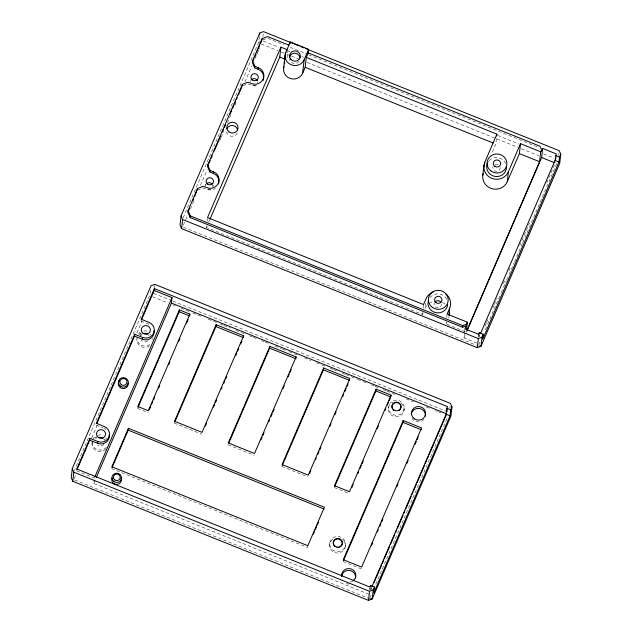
<?xml version="1.0" encoding="UTF-8"?>
<svg xmlns="http://www.w3.org/2000/svg" width="632" height="632" viewBox="0 0 632 632"><rect width="100%" height="100%" fill="white"/><g stroke="black" fill="none" stroke-linecap="round" stroke-linejoin="round"><path stroke-width="0.47" stroke-dasharray="3.16 2.37" d="M92.051 442.874L92.209 441.484M95.89 439.185L96.104 437.257M369.025 594.278L93.765 483.425L94.168 479.822M104.888 440.378L105.102 438.45M140.588 336.066L140.912 333.175M150.495 290.301L149.982 294.852L74.363 470.508M154.295 287.947L154.706 284.313M205.795 184.086L205.613 185.729A3.689 3.531 6.4 0 1 206.34 184.038M423.148 312.769L422.421 314.46L206.419 227.473L206.625 225.671M207.13 221.168L207.43 218.459M213.11 185.058L212.921 186.693A3.689 3.531 6.4 0 0 212.668 184.884M183.154 217.803L258.764 42.147L259.381 36.688M262.873 37.059L263.283 33.417M287.031 58.12L287.837 50.908M307.824 545.7L307.618 547.541L111.643 468.628M329.627 544.421L329.786 543.03M345.38 546.514L345.538 545.116A7.94 7.6 6.4 0 0 334.605 537.026A7.94 7.6 6.4 0 0 332.851 550.077A7.94 7.6 6.4 0 0 345.538 545.116M388.325 408.082L388.475 406.692A7.94 7.6 6.4 0 0 398.089 415.169A7.94 7.6 6.4 0 0 403.034 403.69A7.94 7.6 6.4 0 0 390.039 403.066M369.53 589.743L369.736 587.926M370.06 589.64L370.257 587.942M404.069 410.176L404.227 408.778M422.421 314.46L422.626 312.658M423.132 308.147L423.535 304.545M425.573 303.147L424.965 308.558A12.766 12.213 6.4 0 1 426.624 305.801M465.334 331.737L446.026 323.963L446.232 322.162M446.737 317.659L447.14 314.049M449.913 407.948L450.118 406.123M476.694 343.042L463.967 337.915L464.575 332.456M464.678 331.547L464.986 328.822M496.381 138.661L495.772 144.072L491.601 153.742M478.313 337.038L478.622 334.312M478.866 336.785L479.048 335.142M558.696 155.235L558.901 153.418M74.165 478.724L75.729 475.106M91.711 437.976L97.162 425.304M136.923 332.945L141.987 321.175M183.343 225.111L185.295 220.584M185.682 219.675L187.633 215.149M190.358 208.813L193.866 200.66M200.494 185.271L207.114 169.874M219.588 140.904L220.758 138.187M221.153 137.278L223.878 130.942M227.386 122.79L230.893 114.645M234.788 105.591L235.965 102.874M244.924 82.049L251.939 65.752M255.059 58.507L256.229 55.79M256.616 54.881L257.785 52.164M258.18 51.263L260.123 46.736M93.765 483.425L96.104 477.989M206.419 227.473L207.201 225.663M208.765 222.037L209.54 220.228M446.026 323.963L446.753 322.281M463.967 337.915L465.918 333.388M466.305 332.479L467.088 330.662M479.159 336.698L479.941 334.889M370.652 589.53L371.426 587.721M370.976 589.743L371.758 587.926M485.021 326.183L486.19 323.466M486.577 322.557L488.528 318.03M492.818 308.053L493.995 305.335M494.382 304.427L497.115 298.083M503.356 283.578L504.526 280.861M508.823 270.883L509.992 268.166M519.749 245.5L529.505 222.843M546.672 182.956L554.872 163.917M369.886 597.809L371.45 594.191M375.74 584.229L447.843 416.725M478.677 345.104L480.233 341.478M485.297 329.707L487.248 325.18M487.635 324.279L500.892 293.493M501.279 292.584L506.351 280.813M506.738 279.913L508.689 275.386M509.076 274.478L514.14 262.707M514.535 261.798L522.324 243.691M522.719 242.783L557.013 163.103L555.188 162.369M262.683 40.037L267.439 38.181L283.887 44.809M259.507 41.854L261.727 40.985M243.012 85.699L247.768 83.835L253.472 85.818A9.085 8.69 6.4 0 0 258.125 85.265M197.413 190.09L202.967 187.925L208.663 189.908A9.085 8.69 6.4 0 0 215.37 188.225M290.286 47.384L307.65 54.376M308.566 54.747L538.891 147.493M263.378 41.064L278.941 47.337M287.189 50.655L289.93 51.761M301.835 56.548L303.668 57.291M497.763 135.453L518.817 143.93M543.536 153.884L553.608 157.945M261.293 44.019L277.78 50.655M281.438 52.132L286.019 53.973M286.928 54.344L290.594 55.814M291.51 56.185L299.75 59.503M307.073 62.45L517.648 147.256M521.313 148.725L538.709 155.733M183.478 227.291L476.449 345.27M153.679 293.406L171.991 300.777M172.907 301.148L449.399 412.491M152.51 296.724L168.08 302.997M172.655 304.837L175.404 305.943M180.894 308.155L189.134 311.473M192.8 312.951L202.864 317.003M208.363 319.215L216.602 322.533M220.26 324.011L223.009 325.117M223.925 325.488L230.332 328.063M235.831 330.275L240.405 332.124M241.321 332.487L244.071 333.593M249.561 335.813L252.31 336.919M253.219 337.283L257.801 339.131M261.458 340.601L264.208 341.707M265.124 342.078L269.706 343.919M275.197 346.131L281.603 348.714M282.52 349.085L285.269 350.191M288.927 351.661L293.509 353.509M294.425 353.873L298.999 355.721M304.49 357.933L310.905 360.509M316.395 362.721L320.969 364.569M321.885 364.933L326.468 366.781M330.125 368.251L332.874 369.357M333.791 369.728L338.365 371.577M342.031 373.046L344.78 374.152M345.696 374.523L350.27 376.364M351.187 376.735L356.677 378.947M357.594 379.318L362.175 381.159M363.084 381.531L367.666 383.371M371.324 384.849L374.073 385.955M374.989 386.318L379.563 388.167M383.229 389.636L385.978 390.742M386.895 391.113L391.469 392.954M392.385 393.325L395.134 394.431M406.115 398.855L413.439 401.802M426.26 406.969L430.834 408.809M435.416 410.658L437.249 411.393M438.166 411.764L442.74 413.604M140.999 321.088L148.868 324.255A8.508 8.145 6.4 0 1 150.787 325.33M137.602 408.327L148.093 412.554M174.321 423.116L201.861 434.208M228.089 444.77L254.317 455.332M281.856 466.416L308.084 476.978M334.312 487.541L349.259 493.56M96.19 425.17L103.182 427.99M343.081 561.532L361.441 568.926M76.535 470.832L94.366 478.013M74.695 479.996L369.499 598.717M258.764 42.147L260.661 43.553M149.579 345.902A7.94 7.6 6.4 0 1 136.86 338.792M138.858 334.66A7.94 7.6 6.4 0 1 141.671 332.788M150.076 334.265A7.94 7.6 6.4 0 1 151.016 335.252M149.737 344.511A7.94 7.6 6.4 0 1 137.01 337.401M138.574 333.775A7.94 7.6 6.4 0 1 140.035 332.377M143.827 330.899A7.94 7.6 6.4 0 1 149.705 332.44M152.818 338.16A7.94 7.6 6.4 0 1 152.762 339.487M106.397 447.195A7.94 7.6 6.4 0 1 92.154 442.139M92.738 439.572A7.94 7.6 6.4 0 1 95.234 436.459M97.668 435.258A7.94 7.6 6.4 0 1 103.095 435.519M106.366 437.937A7.94 7.6 6.4 0 1 107.408 439.667M103.782 444.375A4.543 4.345 6.4 0 1 97.423 445.133M103.766 439.082A4.543 4.345 6.4 0 1 104.359 440.07M401.012 403.129A7.94 7.6 6.4 0 1 401.573 414.766A7.94 7.6 6.4 0 1 389.51 413.17A7.94 7.6 6.4 0 1 393.136 402.086M353.122 580.753A7.094 6.786 6.4 0 1 349.733 582.072M349.528 583.921A7.094 6.786 6.4 0 1 345.886 583.439M343.792 540.881A7.94 7.6 6.4 0 1 342.354 551.531A7.94 7.6 6.4 0 1 331.223 550.053A7.94 7.6 6.4 0 1 332.653 539.404M342.323 539.467A7.94 7.6 6.4 0 1 343.342 540.368M104.059 428.346A8.508 8.145 6.4 0 1 105.986 429.42M423.961 419.34A7.094 6.786 6.4 0 1 411.78 417.728M105.797 449.091A7.94 7.6 6.4 0 1 92.58 440.962M95.076 437.858A7.94 7.6 6.4 0 1 96.87 436.878M147.754 341.09A4.543 4.345 6.4 0 1 141.386 340.245M140.786 335.932A4.543 4.345 6.4 0 1 142.208 334.162M148.567 335A4.543 4.345 6.4 0 1 149.168 335.987M429.989 297.553A9.93 9.504 6.4 0 1 447.037 299.813M500.125 167.433A3.689 3.531 6.4 0 1 496.009 171.367A3.689 3.531 6.4 0 1 493.071 166.5M495.053 164.604A3.689 3.531 6.4 0 1 498.711 165.086M441.436 303.771A3.689 3.531 6.4 0 1 437.32 307.705A3.689 3.531 6.4 0 1 434.374 302.839M487.391 163.356A9.93 9.504 6.4 0 1 488.678 161.215M489.231 160.583A9.93 9.504 6.4 0 1 505.726 163.475M237.284 133.004A5.672 5.427 6.4 0 1 226.422 131.559M449.099 316.553A12.766 12.213 6.4 0 1 448.57 318.062M428.97 303.565A12.766 12.213 6.4 0 1 433.426 301.48M442.368 302.38A12.766 12.213 6.4 0 1 445.757 304.727M210.685 189.482A3.689 3.531 6.4 0 1 207.865 189.466M255.494 85.391A3.689 3.531 6.4 0 1 252.674 85.375M250.422 81.639A3.689 3.531 6.4 0 1 250.667 80.754M257.73 81.686A3.689 3.531 6.4 0 1 257.73 82.61M299.11 61.399A5.388 5.159 6.4 0 1 290.57 61.644M289.819 60.49A5.388 5.159 6.4 0 1 289.401 59.203"/><path stroke-width="0.95" d="M285.577 54.273L285.798 52.345L290.278 41.941L308.637 49.336L308.234 52.898L539.989 146.229L541.529 149.784L541.347 151.419L542.643 148.417L556.279 153.916L555.03 160.457L480.715 333.088M72.269 468.66L71.25 477.752L72.791 481.315L368.511 600.4L372.216 598.954L450.948 416.053L451.967 406.953L450.418 403.398L154.706 284.313L151.001 285.759L72.269 468.66L73.818 472.215L72.791 481.315M112.03 467.735L128.201 430.155L128.415 428.314L324.382 507.235L307.824 545.7L111.848 466.779L128.415 428.314M292.782 43.395L263.489 31.6L259.784 33.046L181.052 215.947L180.033 225.047L181.582 228.602L477.294 347.687L480.999 346.241L559.731 163.34L560.75 154.248L559.209 150.685L305.604 48.561M96.491 477.081L171.422 303.028L172.023 297.617L154.192 290.436L154.398 288.587L447.496 406.621L446.792 408.248L446.129 414.189L371.821 586.82M181.582 228.602L182.601 219.509L181.052 215.947M288.982 45.148L267.62 36.545L262.075 38.71L252.539 60.854L254.862 66.194L260.313 68.706A9.085 8.69 6.4 0 1 253.653 84.182L247.957 82.2L242.404 84.372L207.723 164.936L210.045 170.277L215.512 172.797A9.085 8.69 6.4 0 1 208.844 188.273L203.148 186.29L197.595 188.455L188.067 210.598L187.878 212.233L190.2 217.574L462.577 327.265L466.274 325.82L467.325 322.178L447.14 314.049L449.684 308.147A12.766 12.213 6.4 0 0 445.615 293.746M179.18 311.75L179.385 309.901L189.876 314.128L189.671 315.968L179.18 311.75L137.989 407.427M190.2 217.574L190.382 215.939L188.067 210.598M197.595 188.455L194.743 196.291M218.482 183.967A9.085 8.69 6.4 0 0 215.322 174.432L209.856 171.912L207.541 166.572L207.723 164.936M213.3 173.302L213.482 171.659M242.222 86.007L242.404 84.372M215.899 326.531L216.105 324.69L243.644 335.782L243.439 337.622L215.899 326.531L174.709 422.208M252.539 60.854L252.358 62.489L254.672 67.829L260.131 70.342A9.085 8.69 6.4 0 1 263.023 80.588M254.672 67.829L254.862 66.194M259.578 34.863L259.784 33.046M258.109 69.212L258.291 67.577M261.885 40.345L262.075 38.71M209.935 219.32L279.771 57.085L280.885 47.171L287.054 49.652M283.618 68.224L285.135 54.739M284.503 63.903L284.716 61.976M285.151 58.128L285.364 56.201M290.072 43.727L290.278 41.941M269.667 348.185L269.872 346.344L296.1 356.906L295.895 358.747L269.667 348.185L228.863 442.961M283.989 66.605A9.93 9.504 6.4 0 0 290.096 78.439A9.93 9.504 6.4 0 0 302.641 73.225L304.158 59.74L308.637 49.336M302.641 73.225L305.185 67.316L306.299 57.401L308.234 52.898M282.243 465.515L323.434 369.839L323.639 367.998L349.867 378.56L308.29 475.138L282.062 464.575L323.639 367.998M375.89 390.963L376.095 389.122L391.042 395.142L390.837 396.983L375.89 390.963L334.699 486.64M368.511 600.4L369.538 591.307L373.236 589.854L374.476 586.978L370.542 585.398L369.839 587.025L76.741 468.991L89.934 438.339L97.802 441.515A8.508 8.145 6.4 0 0 108.901 437.178A8.508 8.145 6.4 0 0 104.264 426.497L96.404 423.329L134.742 334.257L142.611 337.425A8.508 8.145 6.4 0 0 153.71 333.088A8.508 8.145 6.4 0 0 149.073 322.415L141.205 319.239L154.398 288.587M370.352 587.096L370.542 585.398M373.236 589.854L372.216 598.954L370.407 598.796M374.476 586.978L373.804 592.919L450.063 415.777L450.727 409.836L451.967 406.953M343.476 560.631L402.987 422.381L403.192 420.541L421.552 427.935L361.646 567.086L343.287 559.691L403.192 420.541M448.87 315.36L449.684 308.147M446.99 411.156L447.187 409.339M462.577 327.265L462.758 325.622L466.463 324.177M482.801 175.293L483.914 165.379M484.262 166.809L484.768 162.305L496.886 134.15L306.299 57.401M466.511 329.391L467.325 322.178M496.681 135.959L496.886 134.15M477.294 347.687L478.321 338.594L482.019 337.148L483.259 334.273L479.325 332.685L478.622 334.312L464.986 328.822L466.274 325.82M479.135 334.328L479.325 332.685M482.019 337.148L480.999 346.241L479.19 346.083M483.259 334.273L482.706 339.187L558.965 162.045L559.51 157.123L560.75 154.248M483.125 173.729A12.766 12.213 6.4 0 0 491.388 188.518A12.766 12.213 6.4 0 0 507.259 181.724L508.373 171.809L520.492 143.661L540.668 151.791L539.554 161.705L466.993 330.283M507.259 181.724L519.378 153.576L520.492 143.661M467.088 330.662L541.624 157.518L542.643 148.417M555.67 159.375L555.868 157.55M76.922 469.932L89.728 440.18L89.934 438.339M89.728 440.18L97.597 443.356L97.802 441.515M96.965 423.369L134.537 336.098L134.742 334.257M134.537 336.098L142.405 339.266L142.611 337.425M209.856 171.912L210.045 170.277M141.386 320.187L154.192 290.436M188.257 211.349L189.403 208.694M192.839 200.723L193.597 198.954M207.541 166.572L208.315 164.762M209.097 162.953L210.266 160.236M211.048 158.427L212.218 155.709M214.161 151.182L218.451 141.228M219.225 139.419L220.394 136.702M222.345 132.175L223.515 129.457M224.297 127.648L225.466 124.931M230.143 114.068L231.699 110.45M232.481 108.641L233.65 105.923M234.425 104.114L235.594 101.397M236.376 99.587L237.158 97.778M238.327 95.061L241.827 86.908M252.737 61.604L253.882 58.95M254.641 57.18L255.786 54.518M256.553 52.748L257.69 50.094M258.456 48.316L259.602 45.662M260.36 43.892L261.506 41.238M94.761 477.113L172.023 297.617M280.885 47.171L207.533 217.558L423.535 304.545L426.079 298.636A12.766 12.213 6.4 0 1 432.959 292.071M179.385 309.901L137.808 406.487L148.299 410.705L189.876 314.128M149.263 409.844L150.811 406.234M151.593 404.425L152.754 401.723M153.536 399.914L154.698 397.204M158.585 388.182L159.754 385.473M168.689 364.711L169.85 362.002M178.785 341.248L179.954 338.539M186.559 323.189L188.115 319.579M216.105 324.69L174.527 421.268L202.066 432.359L243.644 335.782M205.361 426.079L206.522 423.369M213.521 407.127L214.683 404.417M215.457 402.616L216.626 399.906M221.287 389.075L222.069 387.266M223.617 383.656L224.787 380.946M225.561 379.145L226.73 376.435M235.665 355.674L236.834 352.972M237.608 351.163L238.77 348.453M240.713 343.942L241.882 341.233M269.872 346.344L228.294 442.921L254.522 453.484L296.1 356.906M260.921 439.983L262.09 437.273M262.865 435.472L264.034 432.762M268.695 421.931L269.469 420.13M271.025 416.52L272.187 413.81M272.969 412.001L274.13 409.291M283.073 388.538L284.234 385.828M288.121 376.798L289.29 374.097M290.064 372.288L291.226 369.578M309.641 473.368L310.802 470.666M315.463 459.827L316.245 458.026M317.801 454.416L318.963 451.706M319.737 449.905L320.906 447.195M329.841 426.434L331.01 423.724M334.897 414.703L336.058 411.993M342.663 396.651L343.445 394.842M344.993 391.232L346.162 388.522M346.936 386.721L348.106 384.011M313.393 534.127L314.546 531.441M315.321 529.656L316.474 526.97M317.24 525.176L318.402 522.498M376.095 389.122L334.518 485.7L349.472 491.72L391.042 395.142M351.985 487.248L353.146 484.539M357.807 473.708L358.589 471.899M360.145 468.288L361.307 465.579M362.081 463.777L363.25 461.068M377.241 428.575L378.402 425.865M385.007 410.524L385.789 408.714M387.337 405.104L388.506 402.402M389.28 400.593L390.45 397.884M540.668 151.791L541.529 149.784M371.553 545.432L372.722 542.722M377.391 531.883L378.165 530.074M379.721 526.464L380.891 523.746M381.673 521.945L382.834 519.235M396.841 486.703L398.002 483.993M406.953 463.209L408.122 460.499M415.121 444.233L416.283 441.523M417.065 439.714L418.234 437.004M374.097 582.491L375.266 579.773M376.048 577.956L381.515 565.269M382.297 563.452L383.466 560.734M384.248 558.917L389.707 546.23M390.489 544.413L394.779 534.443M395.561 532.634L396.73 529.908M397.512 528.099L402.979 515.404M403.753 513.595L404.93 510.877M405.704 509.06L411.171 496.373M411.953 494.556L413.123 491.838M413.905 490.021L416.243 484.586M417.025 482.769L424.435 465.547M425.218 463.738L426.387 461.012M427.169 459.203L428.338 456.486M429.12 454.669L434.587 441.981M435.369 440.164L446.682 413.873L171.422 303.028M294.615 44.137L299.189 45.978M301.022 46.713L303.771 47.819M555.575 155.543L559.51 157.123M555.03 160.457L558.965 162.045M541.624 157.518L554.351 162.645M279.771 57.085L285.064 59.218M305.185 67.316L493.031 142.966M519.378 153.576L539.554 161.705M190.382 215.939L462.758 325.622M182.601 219.509L478.321 338.594M446.792 408.248L450.727 409.836M446.129 414.189L450.063 415.777M323.434 369.839L349.662 380.401M402.987 422.381L421.347 429.776M128.201 430.155L324.177 509.076M73.818 472.215L369.538 591.307M98.426 437.684A4.543 4.345 6.4 0 1 102.921 438.276M154.066 330.749A8.508 8.145 6.4 0 1 142.405 339.266M120.981 478.053A4.819 4.614 6.4 0 1 116.541 484.412A4.819 4.614 6.4 0 1 112.069 477.997M341.762 576.179A7.094 6.786 6.4 0 1 351.479 569.084A7.094 6.786 6.4 0 1 353.122 580.753M341.549 576.25A7.094 6.786 6.4 0 1 349.488 570.451A7.094 6.786 6.4 0 1 355.611 578.114M109.257 434.84A8.508 8.145 6.4 0 1 97.597 443.356M128.146 383.213A4.961 4.748 6.5 0 1 123.248 388.554A4.961 4.748 6.5 0 1 118.31 383.15M118.642 381.957A4.961 4.748 6.5 0 1 119.282 380.883M411.29 414.237A7.094 6.786 6.4 0 1 419.229 408.446A7.094 6.786 6.4 0 1 425.352 416.101M392.259 408.548A4.543 4.345 6.4 0 1 394.336 403.05A4.543 4.345 6.4 0 1 400.261 404.606A4.543 4.345 6.4 0 1 399.219 410.381M393.689 410.342A4.543 4.345 6.4 0 1 392.851 409.536M143.227 333.601A4.543 4.345 6.4 0 1 147.73 334.194M333.23 543.583A4.543 4.345 6.4 0 1 339.676 539.333A4.543 4.345 6.4 0 1 340.356 546.838M339.305 547.351A4.543 4.345 6.4 0 1 336.959 547.525M334.834 546.554A4.543 4.345 6.4 0 1 333.491 544.697M434.856 302.041A3.689 3.531 6.4 0 1 440.702 302.08M508.373 171.809A12.766 12.213 6.4 0 1 491.72 178.311A12.766 12.213 6.4 0 1 484.768 162.305M506.485 166.698A9.93 9.504 6.4 0 1 494.872 176.407A9.93 9.504 6.4 0 1 487.391 163.356M447.725 304.695A9.93 9.504 6.4 0 1 435.337 312.556A9.93 9.504 6.4 0 1 428.701 299.694M226.793 128.778A5.672 5.427 6.4 0 1 237.656 130.216M207.012 183.399A3.689 3.531 6.4 0 1 212.186 184.078M251.141 79.956A3.689 3.531 6.4 0 1 257.477 80.793M449.494 312.587A12.766 12.213 6.4 0 1 449.423 314.981M304.158 59.74A9.93 9.504 6.4 0 1 291.202 64.804A9.93 9.504 6.4 0 1 285.798 52.345M289.345 57.86A5.388 5.159 6.4 0 1 300.026 57.559M393.744 409.892A4.543 4.345 6.4 0 0 400.996 407.063A4.543 4.345 6.4 0 0 394.747 402.442A4.543 4.345 6.4 0 0 393.744 409.892M334.889 546.087A4.543 4.345 6.4 0 0 342.275 543.583A4.543 4.345 6.4 0 0 336.256 538.685A4.543 4.345 6.4 0 0 334.889 546.087M414.229 418.684A7.094 6.786 6.4 0 0 425.557 414.26A7.094 6.786 6.4 0 0 415.793 407.04A7.094 6.786 6.4 0 0 414.229 418.684M143.093 333.348A4.543 4.345 6.4 0 0 150.345 330.512A4.543 4.345 6.4 0 0 144.096 325.891A4.543 4.345 6.4 0 0 143.093 333.348M113.831 481.473A4.819 4.614 6.4 0 0 121.534 478.464A4.819 4.614 6.4 0 0 114.89 473.55A4.819 4.614 6.4 0 0 113.831 481.473M114.74 479.909A3.405 3.255 6.4 0 0 120.183 477.784A3.405 3.255 6.4 0 0 115.498 474.316A3.405 3.255 6.4 0 0 114.74 479.909M120.388 386.12A4.961 4.748 6.5 0 0 128.312 383.024A4.961 4.748 6.5 0 0 121.478 377.968A4.961 4.748 6.5 0 0 120.388 386.12M98.284 437.439A4.543 4.345 6.4 0 0 105.536 434.603A4.543 4.345 6.4 0 0 99.287 429.981A4.543 4.345 6.4 0 0 98.284 437.439M121.289 384.643A3.547 3.389 6.5 0 0 126.953 382.431A3.547 3.389 6.5 0 0 122.071 378.821A3.547 3.389 6.5 0 0 121.289 384.643M436.041 302.61A3.689 3.531 6.4 0 0 441.934 300.311A3.689 3.531 6.4 0 0 436.854 296.558A3.689 3.531 6.4 0 0 436.041 302.61M432.264 307.326A9.93 9.504 6.4 0 0 448.12 301.132A9.93 9.504 6.4 0 0 434.453 291.02A9.93 9.504 6.4 0 0 432.264 307.326M494.73 166.271A3.689 3.531 6.4 0 0 500.623 163.972A3.689 3.531 6.4 0 0 495.543 160.22A3.689 3.531 6.4 0 0 494.73 166.271M490.953 170.988A9.93 9.504 6.4 0 0 506.809 164.794A9.93 9.504 6.4 0 0 493.142 154.682A9.93 9.504 6.4 0 0 490.953 170.988M228.966 131.898A5.672 5.427 6.4 0 0 238.035 128.359A5.672 5.427 6.4 0 0 230.222 122.576A5.672 5.427 6.4 0 0 228.966 131.898M252.389 79.995A3.689 3.531 6.4 0 0 258.283 77.689A3.689 3.531 6.4 0 0 253.203 73.936A3.689 3.531 6.4 0 0 252.389 79.995M207.58 184.078A3.689 3.531 6.4 0 0 213.474 181.779A3.689 3.531 6.4 0 0 208.402 178.019A3.689 3.531 6.4 0 0 207.58 184.078M290.831 59.305A5.388 5.159 6.4 0 0 300.026 57.883A5.388 5.159 6.4 0 0 294.062 50.955A5.388 5.159 6.4 0 0 290.831 59.305"/></g></svg>
